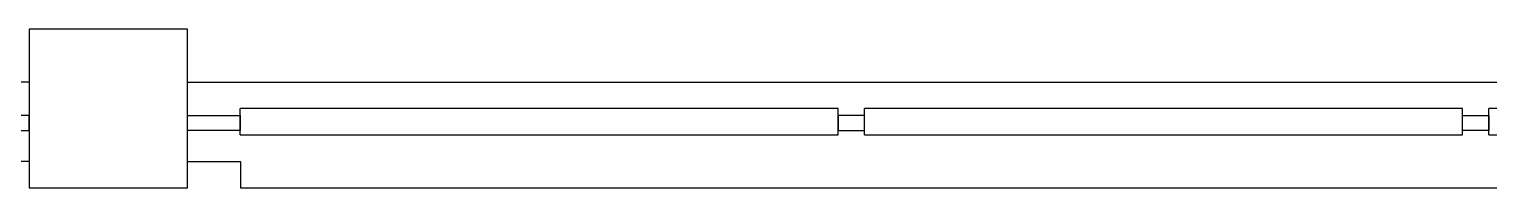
# Model space of a CAD drawing. Extents: x -51224 to -13975, y -20628 to 9094.
# Drawn here: x -38902 to -36135, y -19928 to -19628 of the extents above; entities that cross this region are included whole.
import ezdxf

# ---------------------------------------------------------------- set-up
doc = ezdxf.new("R2010")
doc.units = 0
doc.header["$LTSCALE"] = 5
doc.header["$MEASUREMENT"] = 0
doc.layers.add('0-BCA', color=33, linetype='CONTINUOUS')
doc.layers.add('2', color=2, linetype='CONTINUOUS')

msp = doc.modelspace()

# ---------------------------------------------------------------- linework, layer by layer
at = {"layer": '0-BCA', "color": 3}
for p, q in [((-37368.5, -19778.4), (-38501.6, -19778.4, 0)), ((-38501.6, -19828.4, 0), (-38501.6, -19778.4, 0)), ((-36185.3, -19778.4, 0), (-37318.5, -19778.4)), ((-37318.5, -19828.4), (-37318.5, -19778.4)), ((-35002.2, -19778.4, 0), (-36135.3, -19778.4)), ((-36135.3, -19828.4), (-36135.3, -19778.4)), ((-38501.6, -19828.4, 0), (-37368.5, -19828.4)), ((-37318.5, -19828.4), (-36185.3, -19828.4, 0)), ((-36135.3, -19828.4), (-35002.2, -19828.4, 0))]:
    msp.add_line(p, q, dxfattribs=at)
at = {"layer": '0-BCA', "color": 5, "elevation": 0}
msp.add_lwpolyline([(-38901.6, -19928.4), (-38601.6, -19928.4), (-38601.6, -19628.4), (-38901.6, -19628.4)], close=True, dxfattribs=at)
at = {"layer": '0-BCA', "color": 3}
msp.add_lwpolyline([(-37368.5, -19828.4), (-37368.5, -19778.4)], dxfattribs=at)
at = {"layer": '0-BCA', "color": 3, "elevation": 0}
msp.add_lwpolyline([(-36185.3, -19828.4), (-36185.3, -19778.4)], dxfattribs=at)
at = {"layer": '2'}
for p, q in [((-38901.6, -19728.4, 0), (-40185.3, -19728.4, 0)), ((-38601.6, -19728.4, 0), (-34901.6, -19728.4, 0)), ((-38901.6, -19878.4, 0), (-39002.2, -19878.4, 0)), ((-38601.6, -19878.4, 0), (-38501.1, -19878.4, 0)), ((-38501.1, -19878.4, 0), (-38501.1, -19928.4, 0)), ((-38501.1, -19928.4, 0), (-35002.2, -19928.4, 0))]:
    msp.add_line(p, q, dxfattribs=at)
at = {"layer": '2', "elevation": 0}
for points in [[(-38901.6, -19791.5), (-39001.6, -19791.5), (-39001.6, -19819.8), (-38901.6, -19819.8)], [(-38601.6, -19791.5), (-38501.6, -19791.5), (-38501.6, -19819.8), (-38601.6, -19819.8)], [(-37318.5, -19791.5), (-37368.5, -19791.5), (-37368.5, -19819.8), (-37318.5, -19819.8)], [(-36185.3, -19791.5), (-36135.3, -19791.5), (-36135.3, -19819.8), (-36185.3, -19819.8)]]:
    msp.add_lwpolyline(points, close=True, dxfattribs=at)

doc.saveas('drawing.dxf')
